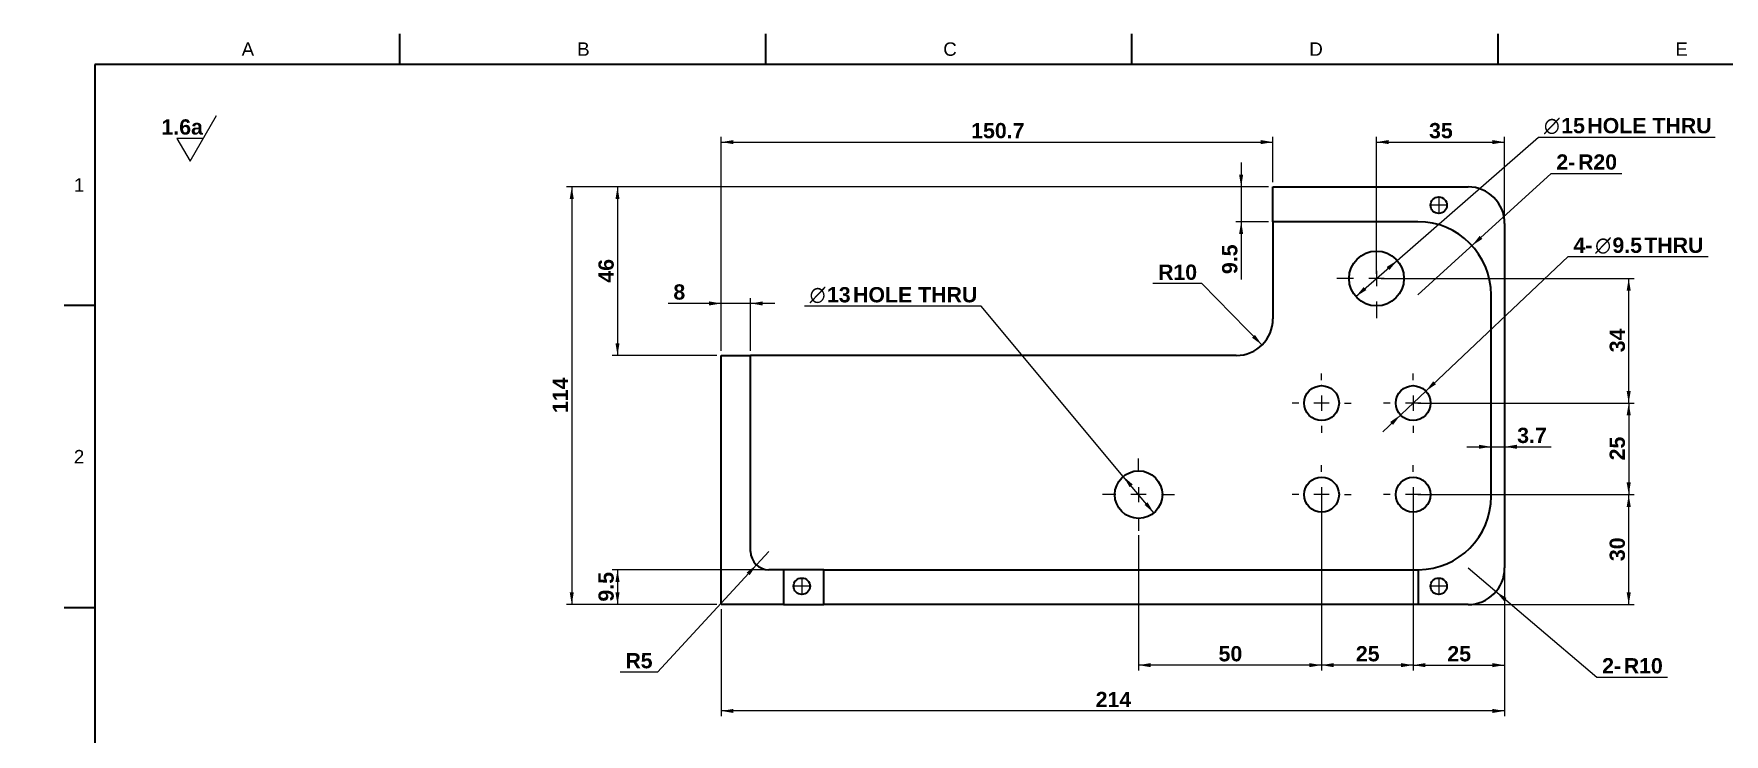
# Model space of a CAD drawing. Header units: millimetres. Extents: x 0 to 693, y -57 to 487.
# Drawn here: x 0 to 461.8, y 295.5 to 486.7 of the extents above; entities that cross this region are included whole.
import ezdxf
from ezdxf import colors
from ezdxf.entities.mleader import LeaderData, LeaderLine
from ezdxf.enums import TextEntityAlignment as Align
from ezdxf.lldxf.tags import DXFTag
from ezdxf.math import Vec2, Vec3

# ---------------------------------------------------------------- set-up
doc = ezdxf.new("R2010")
doc.units = ezdxf.units.MM
doc.header["$LTSCALE"] = 1.666667
for name, color, linetype in [('D107-50341B', 7, 'Continuous'), ('Default', 7, 'Continuous'), ('LOGO', 7, 'Continuous'), ('Template', 7, 'Continuous')]:
    doc.layers.add(name, color=color, linetype=linetype)
doc.styles.add('SEACAD_Arial', font='')
doc.styles.add('SEACAD_ArialB', font='arialbd.ttf')
doc.styles.add('SEACAD_Solid_Edge_ANSI1_SymbolsB', font='semeca1.ttf')
doc.styles.get('SEACAD_Arial').set_extended_font_data('Arial')
tags = doc.linetypes.add('CENTER2', pattern=[28.575, 19.05, -3.175, 3.175, -3.175]).pattern_tags.tags
tags[10:11] = [DXFTag(74, 4), DXFTag(75, 0), DXFTag(340, '0'), DXFTag(46, 0.0), DXFTag(50, 0.0), DXFTag(44, 0.0), DXFTag(45, 0.0)]
tags[8:9] = [DXFTag(74, 4), DXFTag(75, 0), DXFTag(340, '0'), DXFTag(46, 0.0), DXFTag(50, 0.0), DXFTag(44, 0.0), DXFTag(45, 0.0)]
tags[6:7] = [DXFTag(74, 4), DXFTag(75, 0), DXFTag(340, '0'), DXFTag(46, 0.0), DXFTag(50, 0.0), DXFTag(44, 0.0), DXFTag(45, 0.0)]
tags[4:5] = [DXFTag(74, 4), DXFTag(75, 0), DXFTag(340, '0'), DXFTag(46, 0.0), DXFTag(50, 0.0), DXFTag(44, 0.0), DXFTag(45, 0.0)]
doc.dimstyles.new('ROUND', dxfattribs={"dimtxt": 4.166667, "dimasz": 3.333333, "dimexe": 1.458333, "dimexo": 1.25, "dimgap": 1.041667, "dimtad": 1, "dimtih": 1, "dimtoh": 1, "dimdec": 3, "dimdsep": 46, "dimtxsty": 'SEACAD_Arial', "dimblk1": '_SE_FILLED', "dimblk2": '_SE_FILLED', "dimsah": 1, "dimcen": 2.083333, "dimadec": 1, "dimazin": 0, "dimtfac": 0.5, "dimtdec": 4, "dimtofl": 0, "dimtmove": 0, "dimatfit": 3, "dimfxl": 1, "dimtolj": 1, "dimarcsym": 0})
doc.dimstyles.new('STD', dxfattribs={"dimtxt": 4.166667, "dimasz": 3.333333, "dimexe": 1.458333, "dimexo": 1.25, "dimgap": 1.041667, "dimtad": 1, "dimdec": 3, "dimdsep": 46, "dimtxsty": 'SEACAD_Arial', "dimblk1": '_SE_FILLED', "dimblk2": '_SE_FILLED', "dimsah": 1, "dimcen": 2.083333, "dimadec": 1, "dimazin": 0, "dimtfac": 0.5, "dimtdec": 4, "dimtmove": 0, "dimatfit": 3, "dimfxl": 1, "dimarcsym": 0})

# ---------------------------------------------------------------- blocks, each defined once
blk = doc.blocks.new('SEANNOT_GROUP9')
at = {"layer": 'Default', "color": 7, "linetype": 'CENTER2', "lineweight": 15}
for p, q in [((385.89, 439.89), (381.72, 439.89)), ((383.81, 441.97), (383.81, 437.8))]:
    blk.add_line(p, q, dxfattribs=at)
blk = doc.blocks.new('SEANNOT_GROUP10')
at = {"layer": 'Default', "color": 7, "linetype": 'CENTER2', "lineweight": 15}
for p, q in [((376.81, 387.97), (376.81, 383.8)), ((378.89, 385.89), (374.72, 385.89))]:
    blk.add_line(p, q, dxfattribs=at)
blk = doc.blocks.new('SEANNOT_GROUP11')
at = {"layer": 'Default', "color": 7, "linetype": 'CENTER2', "lineweight": 15}
for p, q in [((351.81, 387.97), (351.81, 383.8)), ((353.89, 385.89), (349.72, 385.89))]:
    blk.add_line(p, q, dxfattribs=at)
blk = doc.blocks.new('SEANNOT_GROUP12')
at = {"layer": 'Default', "color": 7, "linetype": 'CENTER2', "lineweight": 15}
for p, q in [((378.89, 360.89), (374.72, 360.89)), ((376.81, 362.97), (376.81, 358.8))]:
    blk.add_line(p, q, dxfattribs=at)
blk = doc.blocks.new('SEANNOT_GROUP13')
at = {"layer": 'Default', "color": 7, "linetype": 'CENTER2', "lineweight": 15}
for p, q in [((353.89, 360.89), (349.72, 360.89)), ((351.81, 362.97), (351.81, 358.8))]:
    blk.add_line(p, q, dxfattribs=at)
blk = doc.blocks.new('SEANNOT_GROUP14')
at = {"layer": 'Default', "color": 7, "linetype": 'CENTER2', "lineweight": 15}
for p, q in [((303.89, 360.89), (299.72, 360.89)), ((301.81, 362.97), (301.81, 358.8))]:
    blk.add_line(p, q, dxfattribs=at)
blk = doc.blocks.new('SEANNOT_GROUP15')
at = {"layer": 'Default', "color": 7, "linetype": 'CENTER2', "lineweight": 15}
for p, q in [((366.81, 426.14), (366.81, 430.72)), ((366.81, 421.97), (366.81, 417.8)), ((360.56, 419.89), (355.97, 419.89)), ((368.89, 419.89), (364.72, 419.89)), ((373.06, 419.89), (377.64, 419.89)), ((366.81, 413.64), (366.81, 409.05))]:
    blk.add_line(p, q, dxfattribs=at)
blk = doc.blocks.new('SEANNOT_GROUP16')
at = {"layer": 'Default', "color": 7, "linetype": 'CENTER2', "lineweight": 15}
for p, q in [((385.89, 439.89), (381.72, 439.89)), ((383.81, 441.97), (383.81, 437.8))]:
    blk.add_line(p, q, dxfattribs=at)
blk = doc.blocks.new('SEANNOT_GROUP17')
at = {"layer": 'Default', "color": 7, "linetype": 'CENTER2', "lineweight": 15}
for p, q in [((376.81, 392.14), (376.81, 393.97)), ((376.81, 387.97), (376.81, 383.8)), ((370.56, 385.89), (368.72, 385.89)), ((378.89, 385.89), (374.72, 385.89)), ((383.06, 385.89), (384.89, 385.89)), ((376.81, 379.64), (376.81, 377.8))]:
    blk.add_line(p, q, dxfattribs=at)
blk = doc.blocks.new('SEANNOT_GROUP18')
at = {"layer": 'Default', "color": 7, "linetype": 'CENTER2', "lineweight": 15}
for p, q in [((385.89, 439.89), (381.72, 439.89)), ((383.81, 441.97), (383.81, 437.8))]:
    blk.add_line(p, q, dxfattribs=at)
blk = doc.blocks.new('SEANNOT_GROUP19')
at = {"layer": 'Default', "color": 7, "linetype": 'CENTER2', "lineweight": 15}
for p, q in [((351.81, 392.14), (351.81, 393.97)), ((351.81, 387.97), (351.81, 383.8)), ((345.56, 385.89), (343.72, 385.89)), ((353.89, 385.89), (349.72, 385.89)), ((358.06, 385.89), (359.89, 385.89)), ((351.81, 379.64), (351.81, 377.8))]:
    blk.add_line(p, q, dxfattribs=at)
blk = doc.blocks.new('SEANNOT_GROUP20')
at = {"layer": 'Default', "color": 7, "linetype": 'CENTER2', "lineweight": 15}
for p, q in [((351.81, 367.14), (351.81, 368.97)), ((345.56, 360.89), (343.72, 360.89)), ((353.89, 360.89), (349.72, 360.89)), ((351.81, 362.97), (351.81, 358.8)), ((358.06, 360.89), (359.89, 360.89)), ((351.81, 354.64), (351.81, 352.8))]:
    blk.add_line(p, q, dxfattribs=at)
blk = doc.blocks.new('SEANNOT_GROUP21')
at = {"layer": 'Default', "color": 7, "linetype": 'CENTER2', "lineweight": 15}
for p, q in [((376.81, 367.14), (376.81, 368.97)), ((370.56, 360.89), (368.72, 360.89)), ((378.89, 360.89), (374.72, 360.89)), ((376.81, 362.97), (376.81, 358.8)), ((383.06, 360.89), (384.89, 360.89)), ((376.81, 354.64), (376.81, 352.8))]:
    blk.add_line(p, q, dxfattribs=at)
blk = doc.blocks.new('SEANNOT_GROUP22')
at = {"layer": 'Default', "color": 7, "linetype": 'CENTER2', "lineweight": 15}
for p, q in [((301.81, 367.14), (301.81, 370.72)), ((295.56, 360.89), (291.97, 360.89)), ((303.89, 360.89), (299.72, 360.89)), ((301.81, 362.97), (301.81, 358.8)), ((308.06, 360.89), (311.64, 360.89)), ((301.81, 354.64), (301.81, 351.05))]:
    blk.add_line(p, q, dxfattribs=at)
blk = doc.blocks.new('SEANNOT_GROUP31')
at = {"layer": 'Default', "color": 7, "linetype": 'CENTER2', "lineweight": 15}
for p, q in [((209.81, 337.97), (209.81, 333.8)), ((211.89, 335.89), (207.72, 335.89))]:
    blk.add_line(p, q, dxfattribs=at)
blk = doc.blocks.new('SEANNOT_GROUP32')
at = {"layer": 'Default', "color": 7, "linetype": 'CENTER2', "lineweight": 15}
for p, q in [((209.81, 337.97), (209.81, 333.8)), ((211.89, 335.89), (207.72, 335.89))]:
    blk.add_line(p, q, dxfattribs=at)
blk = doc.blocks.new('SEANNOT_GROUP33')
at = {"layer": 'Default', "color": 7, "linetype": 'CENTER2', "lineweight": 15}
for p, q in [((383.81, 337.97), (383.81, 333.8)), ((385.89, 335.89), (381.72, 335.89))]:
    blk.add_line(p, q, dxfattribs=at)
blk = doc.blocks.new('SEANNOT_GROUP40')
at = {"layer": 'Default', "color": 7, "linetype": 'Continuous', "lineweight": 15}
for p, q in [((42.68, 451.88), (49.9, 464.38)), ((39.07, 458.13), (42.68, 451.88)), ((46.29, 458.13), (39.07, 458.13))]:
    blk.add_line(p, q, dxfattribs=at)
at = {"layer": 'Default', "color": 7, "linetype": 'Continuous', "lineweight": 5, "style": 'SEACAD_ArialB'}
blk.add_text('1.6a', height=4.167, dxfattribs=at).set_placement((34.87, 463.33), align=Align.TOP_LEFT)
blk = doc.blocks.new('SE6')
at = {"layer": 'D107-50341B', "color": 7, "linetype": 'Continuous', "lineweight": 35}
for p, q in [((338.51, 444.89), (391.81, 444.89)), ((338.51, 435.39), (338.51, 444.89)), ((338.51, 435.39), (338.51, 408.89)), ((378.11, 435.39), (338.51, 435.39)), ((401.81, 434.89), (401.81, 340.89)), ((398.11, 360.39), (398.11, 415.39)), ((187.81, 330.89), (187.81, 398.89)), ((187.81, 398.89), (195.81, 398.89)), ((328.51, 398.89), (195.81, 398.89)), ((195.81, 345.39), (195.81, 398.89)), ((204.81, 340.39), (200.81, 340.39)), ((204.81, 340.39), (204.81, 330.89)), ((215.81, 340.39), (204.81, 340.39)), ((215.81, 330.89), (215.81, 340.39)), ((215.81, 340.39), (378.11, 340.39)), ((378.31, 330.89), (378.31, 340.39)), ((204.81, 330.89), (187.81, 330.89)), ((204.81, 330.89), (215.81, 330.89)), ((378.31, 330.89), (215.81, 330.89)), ((391.81, 330.89), (378.31, 330.89))]:
    blk.add_line(p, q, dxfattribs=at)
for centre, radius in [((383.81, 439.89), 2.25), ((366.81, 419.89), 7.5), ((351.81, 385.89), 4.75), ((376.81, 385.89), 4.75), ((301.81, 360.89), 6.5), ((351.81, 360.89), 4.75), ((376.81, 360.89), 4.75), ((209.81, 335.89), 2.25), ((383.81, 335.89), 2.25)]:
    blk.add_circle(centre, radius, dxfattribs=at)
for centre, radius, start, end in [((391.81, 434.89), 10, 0, 90), ((378.11, 415.39), 20, 0, 90), ((328.51, 408.89), 10, 270, 0), ((378.11, 360.39), 20, 270.573, 0), ((200.81, 345.39), 5, 180, 270), ((378.11, 360.39), 20, 270, 270.573), ((391.81, 340.89), 10, 270, 0)]:
    blk.add_arc(centre, radius, start, end, dxfattribs=at)
blk = doc.blocks.new('DMBLK1071')
at = {"layer": 'Default', "linetype": 'Continuous', "lineweight": 15}
for points in [[(394.77, 373.4), (398.11, 373.96), (394.77, 374.51)], [(405.14, 373.4), (405.14, 374.51), (401.81, 373.96)]]:
    blk.add_hatch(color=7, dxfattribs=at).paths.add_polyline_path(points)
at = {"layer": 'Default', "color": 7, "linetype": 'Continuous', "lineweight": 15}
blk.add_line((391.44, 373.96), (414.56, 373.96), dxfattribs=at)
at = {"layer": 'Default', "color": 7, "linetype": 'Continuous', "lineweight": 15, "style": 'SEACAD_ArialB'}
blk.add_text('3.7', height=4.167, dxfattribs=at).set_placement((405.23, 379.16), align=Align.TOP_LEFT)
blk = doc.blocks.new('_SE_FILLED')
at = {"color": 0}
blk.add_line((0, 0), (-1, 0), dxfattribs=at)
blk.add_solid([(0, 0), (-1, -0.1665), (-1, 0.1665), (0, 0)], dxfattribs=at)
blk = doc.blocks.new('DMBLK1079')
at = {"layer": 'Default', "linetype": 'Continuous', "lineweight": 15}
for points in [[(184.47, 413.63), (184.47, 412.52), (187.81, 413.08)], [(199.14, 413.63), (195.81, 413.08), (199.14, 412.52)]]:
    blk.add_hatch(color=7, dxfattribs=at).paths.add_polyline_path(points)
at = {"layer": 'Default', "color": 7, "linetype": 'Continuous', "lineweight": 15}
for p, q in [((202.47, 413.08), (173.26, 413.08)), ((187.81, 400.14), (187.81, 414.54)), ((195.81, 400.14), (195.81, 414.54))]:
    blk.add_line(p, q, dxfattribs=at)
at = {"layer": 'Default', "color": 7, "linetype": 'Continuous', "lineweight": 15, "style": 'SEACAD_ArialB'}
blk.add_text('8', height=4.17, dxfattribs=at).set_placement((174.72, 418.29), align=Align.TOP_LEFT)
blk = doc.blocks.new('DMBLK1080')
at = {"layer": 'Default', "linetype": 'Continuous', "lineweight": 15}
for points in [[(191.14, 457.67), (187.81, 457.12), (191.14, 456.56)], [(335.17, 457.67), (335.17, 456.56), (338.51, 457.12)]]:
    blk.add_hatch(color=7, dxfattribs=at).paths.add_polyline_path(points)
at = {"layer": 'Default', "color": 7, "linetype": 'Continuous', "lineweight": 15}
for p, q in [((187.81, 400.14), (187.81, 458.58)), ((338.51, 446.14), (338.51, 458.58)), ((187.81, 457.12), (338.51, 457.12))]:
    blk.add_line(p, q, dxfattribs=at)
at = {"layer": 'Default', "color": 7, "linetype": 'Continuous', "lineweight": 15, "style": 'SEACAD_ArialB'}
blk.add_text('150.7', height=4.167, dxfattribs=at).set_placement((256.07, 462.33), align=Align.TOP_LEFT)
blk = doc.blocks.new('DMBLK1081')
at = {"layer": 'Default', "linetype": 'Continuous', "lineweight": 15}
for points in [[(146.4, 441.55), (147.51, 441.55), (146.96, 444.89)], [(146.4, 334.22), (146.96, 330.89), (147.51, 334.22)]]:
    blk.add_hatch(color=7, dxfattribs=at).paths.add_polyline_path(points)
at = {"layer": 'Default', "color": 7, "linetype": 'Continuous', "lineweight": 15}
for p, q in [((337.26, 444.89), (145.5, 444.89)), ((146.96, 444.89), (146.96, 330.89)), ((186.56, 330.89), (145.5, 330.89))]:
    blk.add_line(p, q, dxfattribs=at)
at = {"layer": 'Default', "color": 7, "linetype": 'Continuous', "lineweight": 15, "style": 'SEACAD_ArialB'}
blk.add_text('114', height=4.167, rotation=90, dxfattribs=at).set_placement((141.75, 383.16), align=Align.TOP_LEFT)
blk = doc.blocks.new('DMBLK1082')
at = {"layer": 'Default', "linetype": 'Continuous', "lineweight": 15}
for points in [[(158.9, 337.05), (160.01, 337.05), (159.46, 340.39)], [(158.9, 334.22), (159.46, 330.89), (160.01, 334.22)]]:
    blk.add_hatch(color=7, dxfattribs=at).paths.add_polyline_path(points)
at = {"layer": 'Default', "color": 7, "linetype": 'Continuous', "lineweight": 15}
for p, q in [((199.56, 340.39), (158, 340.39)), ((159.46, 340.39), (159.46, 330.89)), ((186.56, 330.89), (158, 330.89))]:
    blk.add_line(p, q, dxfattribs=at)
at = {"layer": 'Default', "color": 7, "linetype": 'Continuous', "lineweight": 15, "style": 'SEACAD_ArialB'}
blk.add_text('9.5', height=4.167, rotation=90, dxfattribs=at).set_placement((154.25, 331.7), align=Align.TOP_LEFT)
blk = doc.blocks.new('DMBLK1084')
at = {"layer": 'Default', "linetype": 'Continuous', "lineweight": 15}
for points in [[(436.26, 357.55), (435.7, 360.89), (435.14, 357.55)], [(436.26, 334.22), (435.14, 334.22), (435.7, 330.89)]]:
    blk.add_hatch(color=7, dxfattribs=at).paths.add_polyline_path(points)
at = {"layer": 'Default', "color": 7, "linetype": 'Continuous', "lineweight": 15}
for p, q in [((378.06, 360.89), (437.16, 360.89)), ((435.7, 330.89), (435.7, 360.89)), ((379.56, 330.89), (437.16, 330.89))]:
    blk.add_line(p, q, dxfattribs=at)
at = {"layer": 'Default', "color": 7, "linetype": 'Continuous', "lineweight": 15, "style": 'SEACAD_ArialB'}
blk.add_text('30', height=4.167, rotation=90, dxfattribs=at).set_placement((430.49, 342.74), align=Align.TOP_LEFT)
blk = doc.blocks.new('DMBLK1085')
at = {"layer": 'Default', "linetype": 'Continuous', "lineweight": 15}
for points in [[(436.26, 382.55), (435.7, 385.89), (435.14, 382.55)], [(436.26, 364.22), (435.14, 364.22), (435.7, 360.89)]]:
    blk.add_hatch(color=7, dxfattribs=at).paths.add_polyline_path(points)
at = {"layer": 'Default', "color": 7, "linetype": 'Continuous', "lineweight": 15}
for p, q in [((378.06, 385.89), (437.16, 385.89)), ((435.7, 385.89), (435.7, 360.89)), ((378.06, 360.89), (437.16, 360.89))]:
    blk.add_line(p, q, dxfattribs=at)
at = {"layer": 'Default', "color": 7, "linetype": 'Continuous', "lineweight": 15, "style": 'SEACAD_ArialB'}
blk.add_text('25', height=4.167, rotation=90, dxfattribs=at).set_placement((430.49, 370.24), align=Align.TOP_LEFT)
blk = doc.blocks.new('DMBLK1086')
at = {"layer": 'Default', "linetype": 'Continuous', "lineweight": 15}
for points in [[(380.14, 313.8), (380.14, 314.91), (376.81, 314.36)], [(398.47, 313.8), (401.81, 314.36), (398.47, 314.91)]]:
    blk.add_hatch(color=7, dxfattribs=at).paths.add_polyline_path(points)
at = {"layer": 'Default', "color": 7, "linetype": 'Continuous', "lineweight": 15}
for p, q in [((376.81, 359.64), (376.81, 312.9)), ((401.81, 339.64), (401.81, 312.9)), ((376.81, 314.36), (401.81, 314.36))]:
    blk.add_line(p, q, dxfattribs=at)
at = {"layer": 'Default', "color": 7, "linetype": 'Continuous', "lineweight": 15, "style": 'SEACAD_ArialB'}
blk.add_text('25', height=4.167, dxfattribs=at).set_placement((386.16, 319.56), align=Align.TOP_LEFT)
blk = doc.blocks.new('DMBLK1087')
at = {"layer": 'Default', "linetype": 'Continuous', "lineweight": 15}
for points in [[(355.14, 313.8), (355.14, 314.91), (351.81, 314.36)], [(373.47, 313.8), (376.81, 314.36), (373.47, 314.91)]]:
    blk.add_hatch(color=7, dxfattribs=at).paths.add_polyline_path(points)
at = {"layer": 'Default', "color": 7, "linetype": 'Continuous', "lineweight": 15}
for p, q in [((351.81, 359.64), (351.81, 312.9)), ((376.81, 359.64), (376.81, 312.9)), ((376.81, 314.36), (351.81, 314.36))]:
    blk.add_line(p, q, dxfattribs=at)
at = {"layer": 'Default', "color": 7, "linetype": 'Continuous', "lineweight": 15, "style": 'SEACAD_ArialB'}
blk.add_text('25', height=4.167, dxfattribs=at).set_placement((361.16, 319.56), align=Align.TOP_LEFT)
blk = doc.blocks.new('DMBLK1088')
at = {"layer": 'Default', "linetype": 'Continuous', "lineweight": 15}
for points in [[(436.26, 416.55), (435.7, 419.89), (435.14, 416.55)], [(436.26, 389.22), (435.14, 389.22), (435.7, 385.89)]]:
    blk.add_hatch(color=7, dxfattribs=at).paths.add_polyline_path(points)
at = {"layer": 'Default', "color": 7, "linetype": 'Continuous', "lineweight": 15}
for p, q in [((368.06, 419.89), (437.16, 419.89)), ((435.7, 385.89), (435.7, 419.89)), ((378.06, 385.89), (437.16, 385.89))]:
    blk.add_line(p, q, dxfattribs=at)
at = {"layer": 'Default', "color": 7, "linetype": 'Continuous', "lineweight": 15, "style": 'SEACAD_ArialB'}
blk.add_text('34', height=4.167, rotation=90, dxfattribs=at).set_placement((430.49, 399.74), align=Align.TOP_LEFT)
blk = doc.blocks.new('DMBLK1089')
at = {"layer": 'Default', "linetype": 'Continuous', "lineweight": 15}
for points in [[(370.14, 457.67), (366.81, 457.12), (370.14, 456.56)], [(398.47, 457.67), (398.47, 456.56), (401.81, 457.12)]]:
    blk.add_hatch(color=7, dxfattribs=at).paths.add_polyline_path(points)
at = {"layer": 'Default', "color": 7, "linetype": 'Continuous', "lineweight": 15}
for p, q in [((366.81, 421.14), (366.81, 458.58)), ((401.81, 436.14), (401.81, 458.58)), ((366.81, 457.12), (401.81, 457.12))]:
    blk.add_line(p, q, dxfattribs=at)
at = {"layer": 'Default', "color": 7, "linetype": 'Continuous', "lineweight": 15, "style": 'SEACAD_ArialB'}
blk.add_text('35', height=4.167, dxfattribs=at).set_placement((381.16, 462.33), align=Align.TOP_LEFT)
blk = doc.blocks.new('DMBLK1090')
at = {"layer": 'Default', "linetype": 'Continuous', "lineweight": 15}
for points in [[(382.3, 391.84), (380.26, 389.15), (383.07, 391.03)], [(370.55, 380.74), (371.31, 379.93), (373.35, 382.63)]]:
    blk.add_hatch(color=7, dxfattribs=at).paths.add_polyline_path(points)
at = {"layer": 'Default', "color": 7, "linetype": 'Continuous', "lineweight": 15}
for p, q in [((380.26, 389.15), (419.15, 425.85)), ((419.15, 425.85), (457.43, 425.85)), ((368.5, 378.05), (380.26, 389.15))]:
    blk.add_line(p, q, dxfattribs=at)
for s, height, style, p in [('4-', 4.167, 'SEACAD_ArialB', (420.61, 431.05)), ('O', 4.17, 'SEACAD_Solid_Edge_ANSI1_SymbolsB', (426.54, 431.05)), ('9.5', 4.167, 'SEACAD_ArialB', (431.25, 431.05)), ('THRU', 4.167, 'SEACAD_ArialB', (439.95, 431.05))]:
    blk.add_text(s, height=height, dxfattribs=dict(at, style=style)).set_placement(p, align=Align.TOP_LEFT)
blk = doc.blocks.new('DMBLK1091')
at = {"layer": 'Default', "linetype": 'Continuous', "lineweight": 15}
for points in [[(299.35, 362.96), (300.2, 363.67), (297.64, 365.87)], [(303.41, 358.1), (305.98, 355.9), (304.26, 358.81)]]:
    blk.add_hatch(color=7, dxfattribs=at).paths.add_polyline_path(points)
at = {"layer": 'Default', "color": 7, "linetype": 'Continuous', "lineweight": 15}
for p, q in [((258.78, 412.34), (210.5, 412.34)), ((297.64, 365.87), (258.78, 412.34)), ((305.98, 355.9), (297.64, 365.87))]:
    blk.add_line(p, q, dxfattribs=at)
for s, height, style, p in [('O', 4.17, 'SEACAD_Solid_Edge_ANSI1_SymbolsB', (211.96, 417.55)), ('13', 4.167, 'SEACAD_ArialB', (216.67, 417.55)), ('HOLE THRU', 4.167, 'SEACAD_ArialB', (223.8, 417.55))]:
    blk.add_text(s, height=height, dxfattribs=dict(at, style=style)).set_placement(p, align=Align.TOP_LEFT)
blk = doc.blocks.new('DMBLK1092')
at = {"layer": 'Default', "linetype": 'Continuous', "lineweight": 15}
blk.add_hatch(color=7, dxfattribs=at).paths.add_polyline_path([(333.58, 404.52), (332.79, 403.74), (335.52, 401.76)])
at = {"layer": 'Default', "color": 7, "linetype": 'Continuous', "lineweight": 15}
for q in [(305.68, 418.49), (335.52, 401.76)]:
    blk.add_line((319.06, 418.49), q, dxfattribs=at)
at = {"layer": 'Default', "color": 7, "linetype": 'Continuous', "lineweight": 15, "style": 'SEACAD_ArialB'}
for s, height, p in [('R', 4.17, (307.14, 423.69)), ('10', 4.167, (311.31, 423.69))]:
    blk.add_text(s, height=height, dxfattribs=at).set_placement(p, align=Align.TOP_LEFT)
blk = doc.blocks.new('DMBLK1093')
at = {"layer": 'Default', "linetype": 'Continuous', "lineweight": 15}
blk.add_hatch(color=7, dxfattribs=at).paths.add_polyline_path([(402.34, 332.69), (399.43, 334.42), (401.62, 331.84)])
at = {"layer": 'Default', "color": 7, "linetype": 'Continuous', "lineweight": 15}
for p, q in [((391.81, 340.89), (426.98, 311.06)), ((426.98, 311.06), (446.28, 311.06))]:
    blk.add_line(p, q, dxfattribs=at)
at = {"layer": 'Default', "color": 7, "linetype": 'Continuous', "lineweight": 15, "style": 'SEACAD_ArialB'}
for s, height, p in [('2-', 4.167, (428.44, 316.27)), ('R', 4.17, (434.36, 316.27)), ('10', 4.167, (438.53, 316.27))]:
    blk.add_text(s, height=height, dxfattribs=at).set_placement(p, align=Align.TOP_LEFT)
blk = doc.blocks.new('DMBLK1094')
at = {"layer": 'Default', "linetype": 'Continuous', "lineweight": 15}
blk.add_hatch(color=7, dxfattribs=at).paths.add_polyline_path([(394.97, 431.52), (392.89, 428.86), (395.72, 430.7)])
at = {"layer": 'Default', "color": 7, "linetype": 'Continuous', "lineweight": 15}
for p, q in [((378.11, 415.39), (414.48, 448.56)), ((414.48, 448.56), (433.79, 448.56))]:
    blk.add_line(p, q, dxfattribs=at)
at = {"layer": 'Default', "color": 7, "linetype": 'Continuous', "lineweight": 15, "style": 'SEACAD_ArialB'}
for s, height, p in [('2-', 4.167, (415.94, 453.77)), ('R', 4.17, (421.87, 453.77)), ('20', 4.167, (426.04, 453.77))]:
    blk.add_text(s, height=height, dxfattribs=at).set_placement(p, align=Align.TOP_LEFT)
blk = doc.blocks.new('DMBLK1095')
at = {"layer": 'Default', "linetype": 'Continuous', "lineweight": 15}
for points in [[(305.14, 313.8), (305.14, 314.91), (301.81, 314.36)], [(348.47, 313.8), (351.81, 314.36), (348.47, 314.91)]]:
    blk.add_hatch(color=7, dxfattribs=at).paths.add_polyline_path(points)
at = {"layer": 'Default', "color": 7, "linetype": 'Continuous', "lineweight": 15}
for p, q in [((351.81, 359.64), (351.81, 312.9)), ((301.81, 349.8), (301.81, 312.9)), ((351.81, 314.36), (301.81, 314.36))]:
    blk.add_line(p, q, dxfattribs=at)
at = {"layer": 'Default', "color": 7, "linetype": 'Continuous', "lineweight": 15, "style": 'SEACAD_ArialB'}
blk.add_text('50', height=4.167, dxfattribs=at).set_placement((323.66, 319.56), align=Align.TOP_LEFT)
blk = doc.blocks.new('DMBLK1096')
at = {"layer": 'Default', "linetype": 'Continuous', "lineweight": 15}
for points in [[(191.14, 301.3), (191.14, 302.41), (187.81, 301.86)], [(398.47, 301.3), (401.81, 301.86), (398.47, 302.41)]]:
    blk.add_hatch(color=7, dxfattribs=at).paths.add_polyline_path(points)
at = {"layer": 'Default', "color": 7, "linetype": 'Continuous', "lineweight": 15}
for p, q in [((401.81, 339.64), (401.81, 300.4)), ((187.81, 329.64), (187.81, 300.4)), ((401.81, 301.86), (187.81, 301.86))]:
    blk.add_line(p, q, dxfattribs=at)
at = {"layer": 'Default', "color": 7, "linetype": 'Continuous', "lineweight": 15, "style": 'SEACAD_ArialB'}
blk.add_text('214', height=4.167, dxfattribs=at).set_placement((290.08, 307.06), align=Align.TOP_LEFT)
blk = doc.blocks.new('DMBLK1097')
at = {"layer": 'Default', "linetype": 'Continuous', "lineweight": 15}
for points in [[(369.58, 423.04), (370.31, 422.2), (372.46, 424.81)], [(363.3, 417.57), (361.15, 414.96), (364.03, 416.73)]]:
    blk.add_hatch(color=7, dxfattribs=at).paths.add_polyline_path(points)
at = {"layer": 'Default', "color": 7, "linetype": 'Continuous', "lineweight": 15}
for p, q in [((372.46, 424.81), (411.09, 458.48)), ((411.09, 458.48), (459.36, 458.48)), ((361.15, 414.96), (372.46, 424.81))]:
    blk.add_line(p, q, dxfattribs=at)
for s, height, style, p in [('O', 4.17, 'SEACAD_Solid_Edge_ANSI1_SymbolsB', (412.55, 463.69)), ('15', 4.167, 'SEACAD_ArialB', (417.26, 463.69)), ('HOLE THRU', 4.167, 'SEACAD_ArialB', (424.39, 463.69))]:
    blk.add_text(s, height=height, dxfattribs=dict(at, style=style)).set_placement(p, align=Align.TOP_LEFT)
blk = doc.blocks.new('DMBLK1099')
at = {"layer": 'Default', "linetype": 'Continuous', "lineweight": 15}
for points in [[(158.9, 441.55), (160.01, 441.55), (159.46, 444.89)], [(158.9, 402.22), (159.46, 398.89), (160.01, 402.22)]]:
    blk.add_hatch(color=7, dxfattribs=at).paths.add_polyline_path(points)
at = {"layer": 'Default', "color": 7, "linetype": 'Continuous', "lineweight": 15}
for p, q in [((337.26, 444.89), (158, 444.89)), ((159.46, 444.89), (159.46, 398.89)), ((186.56, 398.89), (158, 398.89))]:
    blk.add_line(p, q, dxfattribs=at)
at = {"layer": 'Default', "color": 7, "linetype": 'Continuous', "lineweight": 15, "style": 'SEACAD_ArialB'}
blk.add_text('46', height=4.167, rotation=90, dxfattribs=at).set_placement((154.25, 418.74), align=Align.TOP_LEFT)
blk = doc.blocks.new('DMBLK1100')
at = {"layer": 'Default', "linetype": 'Continuous', "lineweight": 15}
for points in [[(329.27, 448.22), (329.83, 444.89), (330.38, 448.22)], [(329.27, 432.05), (330.38, 432.05), (329.83, 435.39)]]:
    blk.add_hatch(color=7, dxfattribs=at).paths.add_polyline_path(points)
at = {"layer": 'Default', "color": 7, "linetype": 'Continuous', "lineweight": 15}
for p, q in [((329.83, 451.55), (329.83, 419.64)), ((337.26, 444.89), (328.37, 444.89)), ((337.26, 435.39), (328.37, 435.39))]:
    blk.add_line(p, q, dxfattribs=at)
at = {"layer": 'Default', "color": 7, "linetype": 'Continuous', "lineweight": 15, "style": 'SEACAD_ArialB'}
blk.add_text('9.5', height=4.167, rotation=90, dxfattribs=at).set_placement((324.62, 421.09), align=Align.TOP_LEFT)
blk = doc.blocks.new('DMBLK1106')
at = {"layer": 'Default', "linetype": 'Continuous', "lineweight": 15}
blk.add_hatch(color=7, dxfattribs=at).paths.add_polyline_path([(195.56, 338.89), (197.41, 341.71), (194.74, 339.64)])
at = {"layer": 'Default', "color": 7, "linetype": 'Continuous', "lineweight": 15}
for p, q in [((200.81, 345.39), (170.39, 312.45)), ((170.39, 312.45), (160.16, 312.45))]:
    blk.add_line(p, q, dxfattribs=at)
at = {"layer": 'Default', "color": 7, "linetype": 'Continuous', "lineweight": 15, "style": 'SEACAD_ArialB'}
for s, p in [('R', (161.62, 317.66)), ('5', (165.79, 317.66))]:
    blk.add_text(s, height=4.17, dxfattribs=at).set_placement(p, align=Align.TOP_LEFT)
blk = doc.blocks.new('_DOT')
at = {"color": 0, "linetype": 'ByBlock', "lineweight": -2}
blk.add_line((-0.5, 0), (-1, 0), dxfattribs=at)
at = {"color": 0, "linetype": 'ByBlock', "const_width": 0.5}
blk.add_lwpolyline([(-0.25, 0, 1), (0.25, 0, 1)], format="xyb", close=True, dxfattribs=at)

msp = doc.modelspace()

# ---------------------------------------------------------------- linework, layer by layer
at = {"layer": 'Template', "color": 7, "linetype": 'Continuous', "lineweight": 35}
for p, q in [((100, 478.3333), (100, 486.6667)), ((200, 478.3333), (200, 486.6667)), ((300, 478.3333), (300, 486.6667)), ((400, 478.3333), (400, 486.6667)), ((16.6667, 478.3333), (16.6667, 16.6667)), ((685, 478.3333), (16.6667, 478.3333)), ((16.6667, 412.5), (8.3333, 412.5)), ((16.6667, 330), (8.3333, 330))]:
    msp.add_line(p, q, dxfattribs=at)

# ---------------------------------------------------------------- block references
at = {"layer": 'Default'}
for name in ['SEANNOT_GROUP40', 'SE6', 'SEANNOT_GROUP9', 'SEANNOT_GROUP16', 'SEANNOT_GROUP18', 'SEANNOT_GROUP15', 'SEANNOT_GROUP19', 'SEANNOT_GROUP17', 'SEANNOT_GROUP11', 'SEANNOT_GROUP10', 'SEANNOT_GROUP22', 'SEANNOT_GROUP20', 'SEANNOT_GROUP21', 'SEANNOT_GROUP14', 'SEANNOT_GROUP13', 'SEANNOT_GROUP12', 'SEANNOT_GROUP31', 'SEANNOT_GROUP32', 'SEANNOT_GROUP33']:
    msp.add_blockref(name, (0, 0), dxfattribs=at)

# ---------------------------------------------------------------- dimensions: what is measured, and where the dimension line sits
at = {"layer": 'Default', "color": 7, "linetype": 'Continuous', "lineweight": 15}
for base, p1, p2, picture, middle in [((338.5065, 457.1177), (187.8065, 398.8858), (338.5065, 444.8858), 'DMBLK1080', (263.1565, 457.1177)), ((401.8065, 457.1177), (366.8065, 419.8858), (401.8065, 434.8858), 'DMBLK1089', (384.3065, 457.1177)), ((401.8065, 373.9561), (398.1065, 415.3858), (401.8065, 434.8858), 'DMBLK1071', (403.7736, 373.9561)), ((187.8065, 413.0767), (195.8065, 398.8858), (187.8065, 398.8858), 'DMBLK1079', (179.3289, 413.0767)), ((351.8065, 314.3561), (376.8065, 360.8858), (351.8065, 360.8858), 'DMBLK1087', (364.3065, 314.3561)), ((401.8065, 314.3561), (376.8065, 360.8858), (401.8065, 340.8858), 'DMBLK1086', (389.3065, 314.3561)), ((187.8065, 301.8561), (401.8065, 340.8858), (187.8065, 330.8858), 'DMBLK1096', (294.8065, 301.8561))]:
    dim = msp.add_linear_dim(base=base, p1=p1, p2=p2, text='\\A1;<>', dimstyle='STD', dxfattribs=at)
    dim.commit()
    dim.dimension.update_dxf_attribs({"geometry": picture, "text_midpoint": middle, "dimtype": 160})
for p1, p2, text, picture, middle in [((361.1526, 414.9579), (372.4603, 424.8137), '\\A1;<> HOLE THRU', 'DMBLK1097', (411.0888, 458.4824)), ((373.3517, 382.6259), (380.2612, 389.1457), '\\A1;4- <> THRU', 'DMBLK1090', (419.1547, 425.8453)), ((305.9763, 355.8996), (297.6366, 365.872), '\\A1;<> HOLE THRU', 'DMBLK1091', (210.5019, 412.3392))]:
    dim = msp.add_diameter_dim_2p(p1=p1, p2=p2, text=text, dimstyle='ROUND', dxfattribs=at)
    dim.commit()
    dim.dimension.update_dxf_attribs({"geometry": picture, "text_midpoint": middle, "dimtype": 163})
for center, mpoint, text, picture, middle in [((378.1065, 415.3858), (392.885, 428.8615), '\\A1;2- <>', 'DMBLK1094', (414.4844, 448.5567)), ((328.5065, 408.8858), (335.52, 401.7578), '\\A1;<>', 'DMBLK1092', (305.681, 418.4857)), ((200.8065, 345.3858), (197.4142, 341.7126), '\\A1;<>', 'DMBLK1106', (160.1632, 312.4547)), ((391.8065, 340.8858), (399.4336, 334.4185), '\\A1;2- <>', 'DMBLK1093', (426.9789, 311.0619))]:
    dim = msp.add_radius_dim(center=center, mpoint=mpoint, text=text, dimstyle='ROUND', override={"dimtofl": 1}, dxfattribs=at)
    dim.commit()
    dim.dimension.update_dxf_attribs({"geometry": picture, "text_midpoint": middle, "dimtype": 164})
for base, p1, p2, angle, picture, middle, dimtype in [((329.8257, 444.8858), (338.5065, 444.8858), (338.5065, 435.3858), 270, 'DMBLK1100', (329.8257, 430.4221), 161), ((146.957, 330.8858), (391.8065, 444.8858), (187.8065, 330.8858), 90, 'DMBLK1081', (146.957, 387.8858), 160), ((159.457, 398.8858), (338.5065, 444.8858), (187.8065, 398.8858), 90, 'DMBLK1099', (159.457, 421.8858), 160), ((435.7002, 419.8858), (376.8065, 385.8858), (366.8065, 419.8858), 90, 'DMBLK1088', (435.7002, 402.8858), 160), ((435.7002, 385.8858), (376.8065, 385.8858), (376.8065, 360.8858), 270, 'DMBLK1085', (435.7002, 373.3858), 161), ((351.8065, 314.3561), (351.8065, 360.8858), (301.8065, 360.8858), 180, 'DMBLK1095', (326.8065, 314.3561), 161), ((435.7002, 360.8858), (378.3065, 330.8858), (376.8065, 360.8858), 90, 'DMBLK1084', (435.7002, 345.8858), 160), ((159.457, 330.8858), (200.8065, 340.3858), (187.8065, 330.8858), 90, 'DMBLK1082', (159.457, 335.6358), 160)]:
    dim = msp.add_linear_dim(base=base, p1=p1, p2=p2, angle=angle, text='\\A1;<>', dimstyle='STD', dxfattribs=at)
    dim.commit()
    dim.dimension.update_dxf_attribs({"geometry": picture, "text_midpoint": middle, "dimtype": dimtype})

# ---------------------------------------------------------------- leaders
at = {"layer": 'LOGO', "color": 7, "linetype": 'Continuous', "lineweight": 15}
ml = msp.add_multileader_mtext('Standard', dxfattribs=at)
ml.set_content('{\\pxsm0.9;\\fArial|b0||i0||c0|p34;\\W1.;CONFIDENTIAL\\P}', color=256)
ml.set_leader_properties()
ml.set_arrow_properties(name='DOT')
ml.build(insert=Vec2(0, 0))
ml.multileader.update_dxf_attribs({"leader_type": 0, "text_left_attachment_type": 4, "text_right_attachment_type": 4, "dogleg_length": 0})
ctx = ml.context
ctx.base_point, ctx.char_height, ctx.landing_gap_size = Vec3(629.934, 483.2372), 5, 1.75
ctx.left_attachment, ctx.right_attachment = 4, 4
notes = []
notes.append((ctx, [(0, (0, 0, 0), (0, 0), (1, 0), 1, [])]))
ctx.mtext.insert = Vec3(631.934, 485.7797)
at = {"layer": 'Template', "color": 7, "linetype": 'Continuous', "lineweight": 15}
ml = msp.add_multileader_mtext('Standard', dxfattribs=at)
ml.set_content('{\\pxsm0.9;\\fArial|b0||i0||c0|p34;\\W1.;C\\P}', color=256)
ml.set_leader_properties()
ml.set_arrow_properties(name='DOT')
ml.build(insert=Vec2(0, 0))
ml.multileader.update_dxf_attribs({"leader_type": 0, "dogleg_length": 0, "arrow_head_size": 2.9333})
ctx = ml.context
ctx.base_point, ctx.char_height, ctx.arrow_head_size, ctx.landing_gap_size = Vec3(246.442, 482.4688), 3.666667, 2.9333, 1.2833
notes.append((ctx, [(0, (0, 0, 0), (0, 0), (1, 0), 1, [])]))
ctx.mtext.insert = Vec3(248.442, 484.3333)
ml = msp.add_multileader_mtext('Standard', dxfattribs=at)
ml.set_content('{\\pxsm0.9;\\fArial|b0||i0||c0|p34;\\W1.;A\\P}', color=256)
ml.set_leader_properties()
ml.set_arrow_properties(name='DOT')
ml.build(insert=Vec2(0, 0))
ml.multileader.update_dxf_attribs({"leader_type": 0, "dogleg_length": 0, "arrow_head_size": 2.9333})
ctx = ml.context
ctx.base_point, ctx.char_height, ctx.arrow_head_size, ctx.landing_gap_size = Vec3(54.7754, 482.5), 3.666667, 2.9333, 1.2833
notes.append((ctx, [(0, (0, 0, 0), (0, 0), (1, 0), 1, [])]))
ctx.mtext.insert = Vec3(56.7754, 484.3333)
ml = msp.add_multileader_mtext('Standard', dxfattribs=at)
ml.set_content('{\\pxsm0.9;\\fArial|b0||i0||c0|p34;\\W1.;B\\P}', color=256)
ml.set_leader_properties()
ml.set_arrow_properties(name='DOT')
ml.build(insert=Vec2(0, 0))
ml.multileader.update_dxf_attribs({"leader_type": 0, "dogleg_length": 0, "arrow_head_size": 2.9333})
ctx = ml.context
ctx.base_point, ctx.char_height, ctx.arrow_head_size, ctx.landing_gap_size = Vec3(146.442, 482.5), 3.666667, 2.9333, 1.2833
notes.append((ctx, [(0, (0, 0, 0), (0, 0), (1, 0), 1, [])]))
ctx.mtext.insert = Vec3(148.442, 484.3333)
ml = msp.add_multileader_mtext('Standard', dxfattribs=at)
ml.set_content('{\\pxsm0.9;\\fArial|b0||i0||c0|p34;\\W1.;D\\P}', color=256)
ml.set_leader_properties()
ml.set_arrow_properties(name='DOT')
ml.build(insert=Vec2(0, 0))
ml.multileader.update_dxf_attribs({"leader_type": 0, "dogleg_length": 0, "arrow_head_size": 2.9333})
ctx = ml.context
ctx.base_point, ctx.char_height, ctx.arrow_head_size, ctx.landing_gap_size = Vec3(346.442, 482.5), 3.666667, 2.9333, 1.2833
notes.append((ctx, [(0, (0, 0, 0), (0, 0), (1, 0), 1, [])]))
ctx.mtext.insert = Vec3(348.442, 484.3333)
ml = msp.add_multileader_mtext('Standard', dxfattribs=at)
ml.set_content('{\\pxsm0.9;\\fArial|b0||i0||c0|p34;\\W1.;E\\P}', color=256)
ml.set_leader_properties()
ml.set_arrow_properties(name='DOT')
ml.build(insert=Vec2(0, 0))
ml.multileader.update_dxf_attribs({"leader_type": 0, "dogleg_length": 0, "arrow_head_size": 2.9333})
ctx = ml.context
ctx.base_point, ctx.char_height, ctx.arrow_head_size, ctx.landing_gap_size = Vec3(446.442, 482.5), 3.666667, 2.9333, 1.2833
notes.append((ctx, [(0, (0, 0, 0), (0, 0), (1, 0), 1, [])]))
ctx.mtext.insert = Vec3(448.442, 484.3333)
ml = msp.add_multileader_mtext('Standard', dxfattribs=at)
ml.set_content('{\\pxsm0.9;\\fArial|b0||i0||c0|p34;\\W1.;F\\P}', color=256)
ml.set_leader_properties()
ml.set_arrow_properties(name='DOT')
ml.build(insert=Vec2(0, 0))
ml.multileader.update_dxf_attribs({"leader_type": 0, "dogleg_length": 0, "arrow_head_size": 2.9333})
ctx = ml.context
ctx.base_point, ctx.char_height, ctx.arrow_head_size, ctx.landing_gap_size = Vec3(546.442, 482.5), 3.666667, 2.9333, 1.2833
notes.append((ctx, [(0, (0, 0, 0), (0, 0), (1, 0), 1, [])]))
ctx.mtext.insert = Vec3(548.442, 484.3333)
ml = msp.add_multileader_mtext('Standard', dxfattribs=at)
ml.set_content('{\\pxsm0.9;\\fArial|b0||i0||c0|p34;\\W1.;1\\P}', color=256)
ml.set_leader_properties()
ml.set_arrow_properties(name='DOT')
ml.build(insert=Vec2(0, 0))
ml.multileader.update_dxf_attribs({"leader_type": 0, "dogleg_length": 0, "arrow_head_size": 2.9333})
ctx = ml.context
ctx.base_point, ctx.char_height, ctx.arrow_head_size, ctx.landing_gap_size = Vec3(8.942, 445.4167), 3.666667, 2.9333, 1.2833
notes.append((ctx, [(0, (0, 0, 0), (0, 0), (1, 0), 1, [])]))
ctx.mtext.insert = Vec3(10.942, 447.25)
ml = msp.add_multileader_mtext('Standard', dxfattribs=at)
ml.set_content('{\\pxsm0.9;\\fArial|b0||i0||c0|p34;\\W1.;2\\P}', color=256)
ml.set_leader_properties()
ml.set_arrow_properties(name='DOT')
ml.build(insert=Vec2(0, 0))
ml.multileader.update_dxf_attribs({"leader_type": 0, "dogleg_length": 0, "arrow_head_size": 2.9333})
ctx = ml.context
ctx.base_point, ctx.char_height, ctx.arrow_head_size, ctx.landing_gap_size = Vec3(8.942, 371.25), 3.666667, 2.9333, 1.2833
notes.append((ctx, [(0, (0, 0, 0), (0, 0), (1, 0), 1, [])]))
ctx.mtext.insert = Vec3(10.942, 373.0833)
for ctx, leaders in notes:
    for number, flags, end, landing, length, lines in leaders:
        leader = LeaderData()
        leader.index, (leader.has_last_leader_line, leader.has_dogleg_vector, leader.attachment_direction) = number, flags
        leader.last_leader_point, leader.dogleg_vector, leader.dogleg_length = Vec3(end), Vec3(landing), length
        for number, points, colour, breaks in lines:
            line = LeaderLine()
            line.index, line.vertices, line.color, line.breaks = number, Vec3.list(points), colors.encode_raw_color(colour), breaks
            leader.lines.append(line)
        ctx.leaders.append(leader)

doc.saveas('drawing.dxf')
